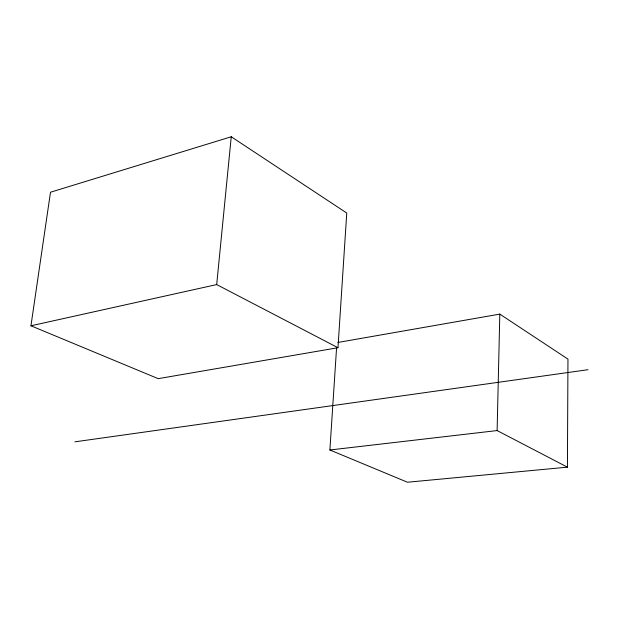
<?xml version="1.0" encoding="UTF-8"?>
<svg xmlns="http://www.w3.org/2000/svg" width="619" height="619" viewBox="0 0 619 619"><rect width="100%" height="100%" fill="white"/><g stroke="black" fill="none" stroke-linecap="round" stroke-linejoin="round"><path stroke-width="0.93" d="M336.604 347.421L329.881 449.99L407.472 482.232L567.422 467.167L567.963 359.113L499.812 314.112L337.873 342.462M567.422 467.167L497.119 430.569L499.812 314.112M337.974 347.716L346.756 213.037L231.251 136.768L50.495 192.223L30.95 325.787L158.201 378.658L337.974 347.716L216.689 284.578L30.95 325.787M216.689 284.578L231.251 136.768M74.945 441.827L588.05 369.698M329.881 449.99L497.119 430.569"/></g></svg>
